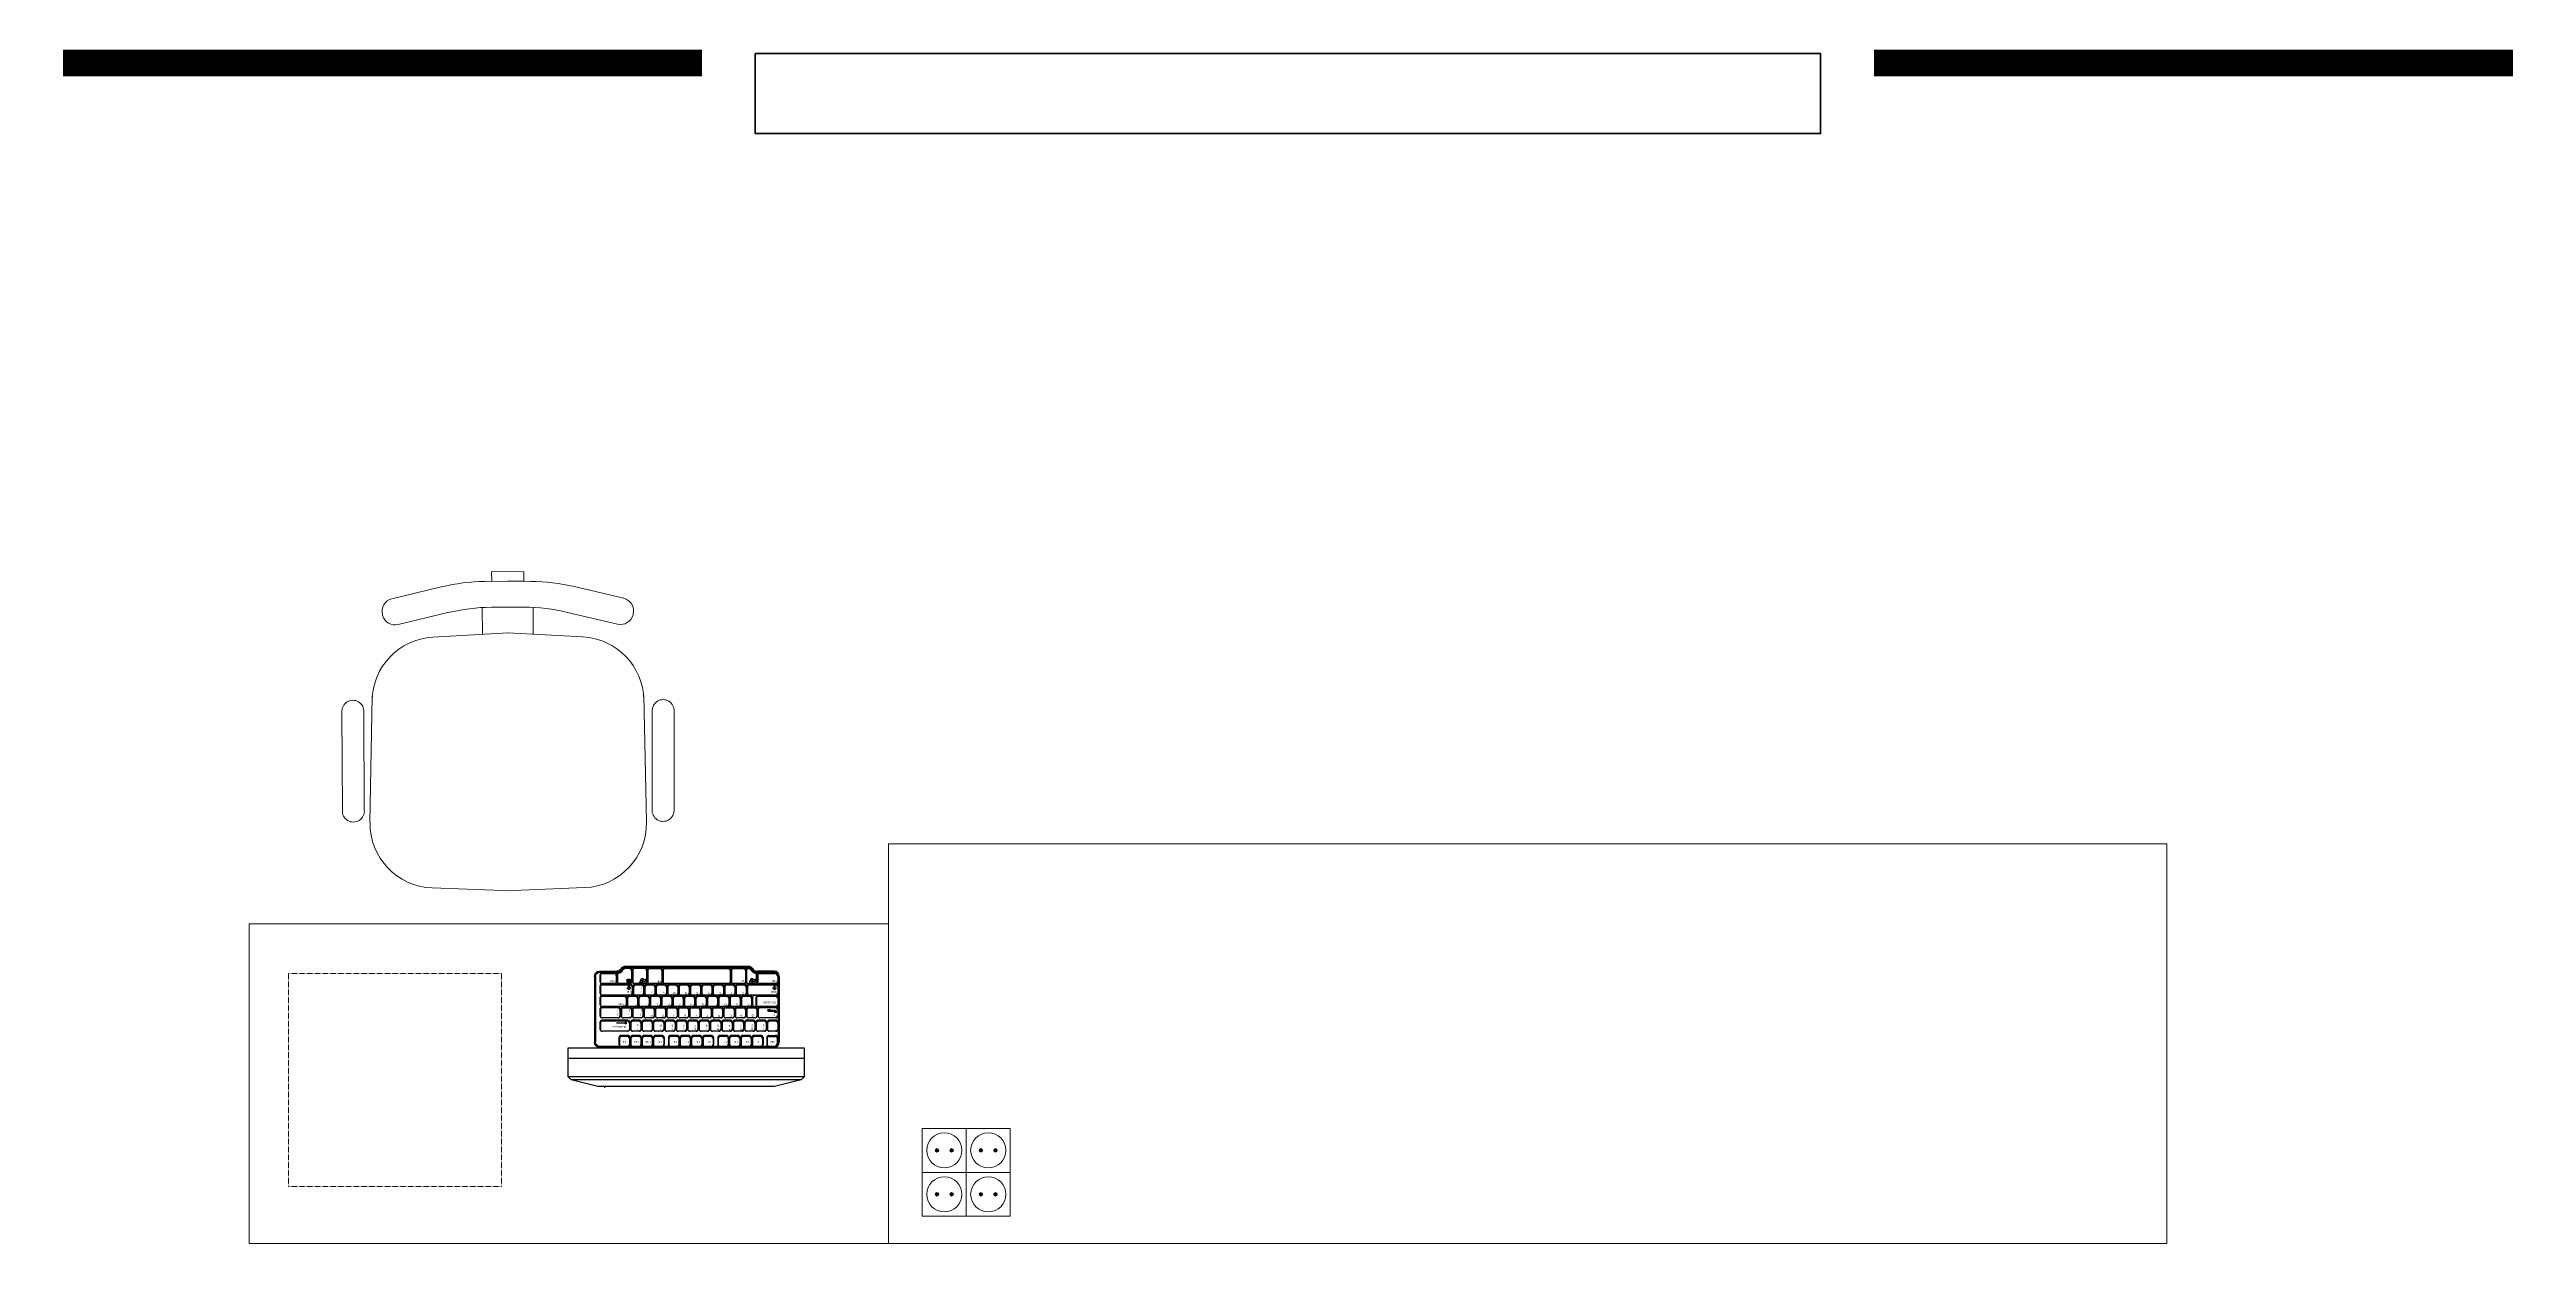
# Model space of a CAD drawing. Header units: millimetres. Extents: x -217756 to 263180, y 55413 to 130608.
# Drawn here: x -82821 to -78171, y 116136 to 118376 of the extents above; entities that cross this region are included whole.
import ezdxf

# ---------------------------------------------------------------- set-up
doc = ezdxf.new("R2010")
doc.units = ezdxf.units.MM
doc.set_wipeout_variables(frame=1)
doc.linetypes.add('HIDDEN', pattern=[6, 4, -2])
doc.layers.add('ТХ_корр_25.03.26', color=1, linetype='Continuous', lineweight=30, plot=False)
doc.layers.add('ТХ_мебель передв', color=250, linetype='Continuous', lineweight=13)
doc.layers.add('ТХ_обор_комп принт', color=30, linetype='Continuous', lineweight=13)
doc.styles.add('Arial 200', font='arial.ttf', dxfattribs={"height": 500})
doc.styles.add('SIMPLEX', font='simplex.shx', dxfattribs={"width": 0.85, "oblique": 7})

# ---------------------------------------------------------------- blocks, each defined once
blk = doc.blocks.new('KEY')
at = {"color": 0}
for p, q in [((-0.2, 0), (0.2, 0)), ((-0.34, -0.54), (-0.34, -0.14)), ((-0.31, -0.5), (-0.31, -0.11)), ((-0.2, -0.61), (0.2, -0.61)), ((-0.2, -0.68), (0.2, -0.68)), ((0.31, -0.5), (0.31, -0.11)), ((0.34, -0.54), (0.34, -0.14))]:
    blk.add_line(p, q, dxfattribs=at)
for centre, radius, start, end in [((0.2, -0.11), 0.109, 360, 90), ((0.2, -0.14), 0.141, 360, 90), ((-0.2, -0.14), 0.141, 90, 180), ((-0.2, -0.54), 0.141, 180, 270), ((-0.2, -0.11), 0.109, 90, 180), ((-0.2, -0.5), 0.109, 180, 270), ((0.2, -0.5), 0.109, 270, 360), ((0.2, -0.54), 0.141, 270, 360)]:
    blk.add_arc(centre, radius, start, end, dxfattribs=at)
blk = doc.blocks.new('A$C6368dfc4')
at = {"true_color": 0x000000}
h = blk.add_hatch(color=18, dxfattribs=at)
h.paths.add_polyline_path([(136765.5, -14029.4), (136762.4, -14027.7), (136765.5, -14027.7)])
h.paths.add_polyline_path([(136765.5, -14027.7), (136762.4, -14027.7), (136765.5, -14025.9)])
h = blk.add_hatch(color=18, dxfattribs=at)
h.paths.add_polyline_path([(136773.9, -14031.7), (136777, -14030), (136773.9, -14030)])
h.paths.add_polyline_path([(136773.9, -14030), (136777, -14030), (136773.9, -14028.2)])
h = blk.add_hatch(color=18, dxfattribs=at)
h.paths.add_polyline_path([(136493.8, -14053.3), (136496.9, -14051.6), (136493.8, -14051.6)])
h.paths.add_polyline_path([(136493.8, -14051.6), (136496.9, -14051.6), (136493.8, -14049.8)])
at = {"color": 18, "true_color": 0x000000}
for p, q in [((136725.1, -13945.4), (136494.1, -13945.4)), ((136725.1, -13947.3), (136494.1, -13947.3)), ((136502.1, -13947.6), (136494.1, -13947.6)), ((136502.1, -13949.5), (136494.1, -13949.5)), ((136530.6, -13947.6), (136511.4, -13947.6)), ((136530.6, -13949.5), (136511.4, -13949.5)), ((136559.2, -13947.7), (136539.9, -13947.7)), ((136559.2, -13949.6), (136539.9, -13949.6)), ((136687.6, -13947.7), (136568.7, -13947.7)), ((136687.6, -13949.6), (136568.7, -13949.6)), ((136716.1, -13947.7), (136696.8, -13947.7)), ((136716.1, -13949.6), (136696.8, -13949.6)), ((136725.1, -13947.6), (136725.1, -13947.6)), ((136725.1, -13949.5), (136725.1, -13949.5)), ((136436.3, -13964), (136436.3, -14087.8)), ((136438.2, -13964), (136438.2, -14087.8)), ((136445.8, -13954.4), (136477.9, -13954.4)), ((136445.8, -13956.3), (136477.9, -13956.3)), ((136446.3, -13961.4), (136446.3, -13973.5)), ((136446.3, -13982.8), (136446.3, -13994.9)), ((136447.3, -13962.4), (136447.3, -13974.4)), ((136447.3, -13983.8), (136447.3, -13995.8)), ((136473.6, -13957.1), (136450.6, -13957.1)), ((136473.6, -13959), (136450.6, -13959)), ((136473.6, -13977.7), (136450.6, -13977.7)), ((136503.5, -13978.5), (136450.6, -13978.5)), ((136503.5, -13980.4), (136450.6, -13980.4)), ((136476.9, -13962.4), (136476.9, -13974.4)), ((136477.9, -13961.4), (136477.9, -13973.5)), ((136478.5, -13958.4), (136478.5, -13973.5)), ((136479.4, -13960.1), (136479.4, -13974.4)), ((136502.1, -13977.7), (136482.8, -13977.7)), ((136496.9, -13971), (136496.5, -13971.3)), ((136497.4, -13972.3), (136496.5, -13971.3)), ((136496.5, -13972.6), (136497.4, -13972.3)), ((136498.7, -13973.6), (136496.5, -13972.6)), ((136496.9, -13971), (136497.7, -13972)), ((136497.2, -13985.6), (136500, -13985.9)), ((136500.9, -13989), (136497.2, -13985.6)), ((136497.7, -13972), (136498.1, -13971.3)), ((136497.9, -13976.2), (136497.9, -13969)), ((136497.9, -13969), (136503.4, -13969)), ((136503.4, -13972.8), (136497.9, -13972.8)), ((136503.4, -13974.5), (136497.9, -13974.5)), ((136503.4, -13976.2), (136497.9, -13976.2)), ((136498.1, -13971.3), (136498.7, -13973.6)), ((136502.5, -13970.2), (136498.7, -13970.2)), ((136502.5, -13971.9), (136498.7, -13971.9)), ((136502.5, -13973.6), (136498.7, -13973.6)), ((136502.5, -13975.3), (136498.7, -13975.3)), ((136501.7, -13982), (136500, -13982)), ((136500, -13985.9), (136500, -13982)), ((136504.6, -13985.6), (136500.9, -13989)), ((136501.7, -13982), (136501.7, -13985.9)), ((136501.7, -13985.9), (136504.6, -13985.6)), ((136503.4, -13969), (136503.4, -13976.2)), ((136505.4, -13952.9), (136505.4, -13974.4)), ((136506.4, -13951.9), (136506.4, -13973.5)), ((136506.8, -13983.8), (136506.8, -13995.8)), ((136507.1, -13951.9), (136507.1, -13973.5)), ((136507.8, -13982.8), (136507.8, -13994.9)), ((136508, -13952.9), (136508, -13974.4)), ((136530.6, -13977.7), (136511.4, -13977.7)), ((136521.4, -13975.6), (136523.9, -13969)), ((136525.8, -13975.6), (136528.2, -13969)), ((136532.5, -13969), (136530.1, -13975.6)), ((136534, -13952.9), (136534, -13974.4)), ((136534.9, -13951.9), (136534.9, -13973.5)), ((136535.6, -13951.9), (136535.6, -13973.5)), ((136536.6, -13952.9), (136536.6, -13974.4)), ((136559.2, -13977.7), (136539.9, -13977.7)), ((136562.5, -13952.9), (136562.5, -13974.4)), ((136563.5, -13951.9), (136563.5, -13973.5)), ((136564.4, -13952), (136564.4, -13973.5)), ((136565.4, -13952.9), (136565.4, -13974.4)), ((136687.6, -13977.7), (136568.7, -13977.7)), ((136690.9, -13952.9), (136690.9, -13974.4)), ((136691.9, -13952), (136691.9, -13973.5)), ((136692.6, -13951.9), (136692.6, -13973.5)), ((136693.5, -13952.9), (136693.5, -13974.4)), ((136716.1, -13977.7), (136696.8, -13977.7)), ((136719.4, -13952.9), (136719.4, -13974.4)), ((136720.4, -13951.9), (136720.4, -13973.5)), ((136720.8, -13951.9), (136720.8, -13973.5)), ((136721.7, -13952.9), (136721.7, -13974.4)), ((136722.6, -13982.8), (136722.6, -13994.9)), ((136723.6, -13983.8), (136723.6, -13995.8)), ((136725.1, -13977.7), (136736.5, -13977.7)), ((136776.7, -13978.5), (136726.9, -13978.5)), ((136776.7, -13980.4), (136726.9, -13980.4)), ((136727.3, -13975.6), (136729.7, -13969)), ((136731.6, -13975.6), (136734, -13969)), ((136738.4, -13969), (136735.9, -13975.6)), ((136739.8, -13960.1), (136739.8, -13974.4)), ((136740.7, -13958.4), (136740.7, -13973.5)), ((136773.4, -13954.4), (136741.4, -13954.4)), ((136773.4, -13956.3), (136741.4, -13956.3)), ((136741.7, -13961.4), (136741.7, -13973.5)), ((136742.6, -13962.4), (136742.6, -13974.4)), ((136773.4, -13957.1), (136746, -13957.1)), ((136774.4, -13959), (136746, -13959)), ((136776.7, -13977.7), (136746, -13977.7)), ((136774.1, -13989), (136770.4, -13985.6)), ((136770.4, -13985.6), (136773.3, -13985.9)), ((136773.3, -13985.9), (136773.3, -13982)), ((136775, -13982), (136773.3, -13982)), ((136777.8, -13985.6), (136774.1, -13989)), ((136775, -13982), (136775, -13985.9)), ((136775, -13985.9), (136777.8, -13985.6)), ((136780.1, -13964.7), (136780.1, -13974.4)), ((136780.1, -13983.8), (136780.1, -13995.8)), ((136781, -13964), (136781, -14087.8)), ((136781, -13964.7), (136781, -13973.5)), ((136781, -13982.8), (136781, -13994.9)), ((136782.9, -13964), (136782.9, -14087.8)), ((136446.3, -14004.2), (136446.3, -14016.3)), ((136446.3, -14025.6), (136446.3, -14037.7)), ((136447.3, -14005.2), (136447.3, -14017.2)), ((136447.3, -14026.6), (136447.3, -14038.6)), ((136503.5, -13999.1), (136450.6, -13999.1)), ((136492.4, -13999.9), (136450.6, -13999.9)), ((136492.4, -14001.8), (136450.6, -14001.8)), ((136492.4, -14020.6), (136450.6, -14020.6)), ((136480.7, -14021.3), (136450.6, -14021.3)), ((136480.7, -14023.2), (136450.6, -14023.2)), ((136480.7, -14042), (136450.6, -14042)), ((136484, -14026.6), (136484, -14038.6)), ((136485, -14025.6), (136485, -14037.7)), ((136495.7, -14005.2), (136495.7, -14017.2)), ((136496.7, -14004.2), (136496.7, -14016.3)), ((136776.7, -13999.1), (136726.9, -13999.1)), ((136733, -14004.2), (136733, -14016.3)), ((136776.7, -13999.9), (136737.3, -13999.9)), ((136776.7, -14020.6), (136737.3, -14020.6)), ((136739.2, -14004.2), (136739.2, -14016.3)), ((136740.2, -14005.2), (136740.2, -14017.2)), ((136742.6, -14025.6), (136742.6, -14037.7)), ((136776.7, -14001.8), (136743.5, -14001.8)), ((136743.5, -14026.6), (136743.5, -14038.6)), ((136776.7, -14021.3), (136746.9, -14021.3)), ((136776.7, -14023.2), (136746.9, -14023.2)), ((136776.7, -14042), (136746.9, -14042)), ((136762.4, -14029.7), (136762.4, -14025.8)), ((136762.4, -14027.7), (136765.5, -14025.9)), ((136762.4, -14027.7), (136776.2, -14027.7)), ((136765.5, -14029.4), (136762.4, -14027.7)), ((136776.9, -14030), (136762.9, -14030)), ((136765.5, -14025.9), (136765.5, -14029.4)), ((136777, -14030), (136773.9, -14028.2)), ((136773.9, -14028.2), (136773.9, -14031.7)), ((136773.9, -14031.7), (136777, -14030)), ((136777, -14027.9), (136777, -14032.2)), ((136780.1, -14005.2), (136780.1, -14017.2)), ((136780.1, -14026.6), (136780.1, -14038.6)), ((136781, -14004.2), (136781, -14016.3)), ((136781, -14025.6), (136781, -14037.7)), ((136446.3, -14050.6), (136446.3, -14062.6)), ((136447.3, -14051.5), (136447.3, -14063.6)), ((136498.5, -14046.3), (136450.6, -14046.3)), ((136498.5, -14048.2), (136450.6, -14048.2)), ((136498.5, -14066.9), (136450.6, -14066.9)), ((136496.9, -14051.6), (136477.5, -14051.6)), ((136496.9, -14051.6), (136493.8, -14049.8)), ((136493.8, -14049.8), (136493.8, -14053.3)), ((136493.8, -14053.3), (136496.9, -14051.6)), ((136501.9, -14051.5), (136501.9, -14063.6)), ((136502.8, -14050.6), (136502.8, -14062.6)), ((136759.6, -14079.1), (136759.6, -14091.2)), ((136760.5, -14080.1), (136760.5, -14092.1)), ((136763.8, -14074.8), (136775.9, -14074.8)), ((136763.8, -14076.7), (136775.9, -14076.7)), ((136779.2, -14080.1), (136779.2, -14089.7)), ((136780.2, -14079.1), (136780.2, -14088.8)), ((136386.8, -14152.3), (136386.8, -14098.2)), ((136386.8, -14098.2), (136829.8, -14098.2)), ((136829.8, -14118.1), (136386.8, -14118.1)), ((136773.4, -14095.5), (136445.8, -14095.5)), ((136763.8, -14095.5), (136773.5, -14095.5)), ((136829.8, -14098.2), (136829.8, -14152.3)), ((136829.8, -14152.3), (136386.8, -14152.3)), ((136392.5, -14158), (136386.8, -14152.3)), ((136824.1, -14158), (136392.5, -14158)), ((136442.4, -14170.8), (136392.5, -14158)), ((136774.2, -14170.8), (136442.4, -14170.8)), ((136824.1, -14158), (136774.2, -14170.8)), ((136829.8, -14152.3), (136824.1, -14158))]:
    blk.add_line(p, q, dxfattribs=at)
for points in [[(136773.4, -14097.4), (136445.8, -14097.4)], [(136455.6, -14170.8), (136454.8, -14173.5)]]:
    blk.add_lwpolyline(points, dxfattribs=at)
for centre, major_axis, ratio, start_param, end_param in [((136477.9, -13944.9), (6.74, 6.74), 1, 3.926991, 4.946946), ((136494.1, -13954.9), (6.74, -6.74), 1, 2.356194, 3.37615), ((136494.1, -13954.9), (5.39, -5.39), 1, 2.356194, 3.37615), ((136494.1, -13954.9), (5.14, -5.14), 1, 2.356194, 3.37615), ((136494.1, -13954.9), (3.79, -3.79), 1, 2.356194, 3.37615), ((136502.1, -13951.9), (3.03, 3.03), 1, -0.785398, 0.785398), ((136502.1, -13952.9), (2.36, 2.36), 1, -0.785398, 0.785398), ((136511.4, -13951.9), (3.03, 3.03), 1, 0.785398, 2.356194), ((136511.4, -13952.9), (2.36, 2.36), 1, 0.785398, 2.356194), ((136530.6, -13951.9), (3.03, -3.03), 1, 0.785398, 2.356194), ((136530.6, -13952.9), (2.36, 2.36), 1, -0.785398, 0.785398), ((136539.9, -13951.9), (3.03, 3.03), 1, 0.785398, 2.356194), ((136539.9, -13952.9), (2.36, -2.36), 1, 2.356194, 3.926991), ((136559.2, -13951.9), (3.03, -3.03), 1, 0.785398, 2.356194), ((136559.2, -13952.9), (2.36, -2.36), 1, 0.785398, 2.356194), ((136568.7, -13952), (3.03, 3.03), 1, 0.785398, 2.356194), ((136568.7, -13952.9), (2.36, -2.36), 1, 2.356194, 3.926991), ((136687.6, -13952), (3.03, -3.03), 1, 0.785398, 2.356194), ((136687.6, -13952.9), (2.36, 2.36), 1, -0.785398, 0.785398), ((136696.8, -13951.9), (3.03, 3.03), 1, 0.785398, 2.356194), ((136696.8, -13952.9), (2.36, -2.36), 1, 2.356194, 3.926991), ((136716.1, -13951.9), (3.03, -3.03), 1, 0.785398, 2.356194), ((136716.1, -13952.9), (2.36, -2.36), 1, 0.785398, 2.356194), ((136725.1, -13951.9), (3.03, 3.03), 1, 0.785398, 2.356194), ((136725.1, -13952.9), (2.36, -2.36), 1, 2.356194, 3.926991), ((136725.1, -13954.9), (6.74, 6.74), 1, -0.234557, 0.785398), ((136725.1, -13954.9), (5.39, -5.39), 1, 1.336239, 2.356194), ((136725.1, -13954.9), (5.14, 5.14), 1, -0.234557, 0.785398), ((136725.1, -13954.9), (3.79, 3.79), 1, -0.234557, 0.785398), ((136741.4, -13944.9), (6.74, 6.74), 1, 2.907036, 3.926991), ((136450.6, -13961.4), (3.03, -3.03), 1, 2.356194, 3.926991), ((136450.6, -13973.5), (3.03, 3.03), 1, 2.356194, 3.926991), ((136450.6, -13982.8), (3.03, -3.03), 1, 2.356194, 3.926991), ((136450.6, -13994.9), (3.03, 3.03), 1, 2.356194, 3.926991), ((136450.6, -13962.4), (2.36, -2.36), 1, 2.356194, 3.926991), ((136450.6, -13974.4), (2.36, 2.36), 1, 2.356194, 3.926991), ((136450.6, -13983.8), (2.36, -2.36), 1, 2.356194, 3.926991), ((136450.6, -13995.8), (2.36, 2.36), 1, 2.356194, 3.926991), ((136473.6, -13961.4), (3.03, -3.03), 1, 0.785398, 2.356194), ((136473.6, -13962.4), (2.36, -2.36), 1, 0.785398, 2.356194), ((136473.6, -13973.5), (3.03, 3.03), 1, 3.926991, 5.497787), ((136473.6, -13974.4), (2.36, 2.36), 1, 3.926991, 5.497787), ((136477.9, -13944.9), (8.08, -8.08), 1, 5.497787, 6.517742), ((136480.4, -13958.4), (1.35, 1.35), 1, 0.971859, 2.356194), ((136482.8, -13973.5), (3.03, -3.03), 1, 3.926991, 5.497787), ((136481.3, -13960.1), (1.35, 1.35), 1, 1.011126, 2.356194), ((136482.8, -13974.4), (2.36, -2.36), 1, 3.926991, 5.497787), ((136477.9, -13944.9), (8.33, -8.33), 1, 5.684248, 6.517742), ((136477.9, -13944.9), (9.68, 9.68), 1, 4.152719, 4.946946), ((136502.1, -13973.5), (3.03, -3.03), 1, 5.497787, 7.068583), ((136502.1, -13974.4), (2.36, -2.36), 1, 5.497787, 7.068583), ((136503.5, -13982.8), (3.03, -3.03), 1, 0.785398, 2.356194), ((136503.5, -13983.8), (2.36, 2.36), 1, -0.785398, 0.785398), ((136503.5, -13994.9), (3.03, 3.03), 1, 3.926991, 5.497787), ((136503.5, -13995.8), (2.36, -2.36), 1, 5.497787, 7.068583), ((136511.4, -13973.5), (3.03, -3.03), 1, 3.926991, 5.497787), ((136511.4, -13974.4), (2.36, -2.36), 1, 3.926991, 5.497787), ((136523.6, -13975.6), (2.17, 0), 0.316309, 0, 3.141593), ((136524.8, -13972.3), (2.17, 0), 0.316309, 0, 3.141593), ((136526, -13969), (2.17, 0), 0.316309, 0, 3.141593), ((136527.9, -13975.6), (2.17, 0), 0.316309, 3.141593, 6.283185), ((136529.2, -13972.3), (2.17, 0), 0.316309, 3.141593, 6.283185), ((136530.4, -13969), (2.17, 0), 0.316309, 3.141593, 6.283185), ((136530.6, -13973.5), (3.03, 3.03), 1, 3.926991, 5.497787), ((136530.6, -13974.4), (2.36, -2.36), 1, 5.497787, 7.068583), ((136539.9, -13973.5), (3.03, -3.03), 1, 3.926991, 5.497787), ((136539.9, -13974.4), (2.36, 2.36), 1, 2.356194, 3.926991), ((136559.2, -13973.5), (3.03, 3.03), 1, 3.926991, 5.497787), ((136559.2, -13974.4), (2.36, 2.36), 1, 3.926991, 5.497787), ((136568.7, -13973.5), (3.03, -3.03), 1, 3.926991, 5.497787), ((136568.7, -13974.4), (2.36, 2.36), 1, 2.356194, 3.926991), ((136687.6, -13973.5), (3.03, 3.03), 1, 3.926991, 5.497787), ((136687.6, -13974.4), (2.36, -2.36), 1, 5.497787, 7.068583), ((136696.8, -13973.5), (3.03, -3.03), 1, 3.926991, 5.497787), ((136696.8, -13974.4), (2.36, 2.36), 1, 2.356194, 3.926991), ((136716.1, -13973.5), (3.03, 3.03), 1, 3.926991, 5.497787), ((136716.1, -13974.4), (2.36, 2.36), 1, 3.926991, 5.497787), ((136725.1, -13973.5), (3.03, -3.03), 1, 3.926991, 5.497787), ((136725.1, -13974.4), (2.36, 2.36), 1, 2.356194, 3.926991), ((136726.9, -13982.8), (3.03, 3.03), 1, 0.785398, 2.356194), ((136726.9, -13994.9), (3.03, -3.03), 1, 3.926991, 5.497787), ((136726.9, -13983.8), (2.36, -2.36), 1, 2.356194, 3.926991), ((136726.9, -13995.8), (2.36, 2.36), 1, 2.356194, 3.926991), ((136729.4, -13975.6), (2.17, 0), 0.316309, 0, 3.141593), ((136730.6, -13972.3), (2.17, 0), 0.316309, 0, 3.141593), ((136741.4, -13944.9), (9.68, -9.68), 1, 4.477832, 5.272059), ((136731.8, -13969), (2.17, 0), 0.316309, 0, 3.141593), ((136741.4, -13944.9), (8.33, 8.33), 1, 2.907036, 3.74053), ((136741.4, -13944.9), (8.08, 8.08), 1, 2.907036, 3.926991), ((136733.8, -13975.6), (2.17, 0), 0.316309, 3.141593, 6.283185), ((136735, -13972.3), (2.17, 0), 0.316309, 3.141593, 6.283185), ((136736.2, -13969), (2.17, 0), 0.316309, 3.141593, 6.283185), ((136736.5, -13973.5), (3.03, 3.03), 1, 3.926991, 5.497787), ((136736.5, -13974.4), (2.36, 2.36), 1, 3.926991, 5.497787), ((136737.9, -13960.1), (1.35, -1.35), 1, 0.785398, 2.130466), ((136738.8, -13958.4), (1.35, -1.35), 1, 0.785398, 2.169734), ((136746, -13961.4), (3.03, 3.03), 1, 0.785398, 2.356194), ((136746, -13973.5), (3.03, -3.03), 1, 3.926991, 5.497787), ((136746, -13962.4), (2.36, -2.36), 1, 2.356194, 3.926991), ((136746, -13974.4), (2.36, 2.36), 1, 2.356194, 3.926991), ((136773.4, -13964), (6.74, -6.74), 1, 0.785398, 2.356194), ((136773.4, -13964), (5.39, -5.39), 1, 0.785398, 2.356194), ((136773.4, -13964.7), (5.39, -5.39), 1, 0.785398, 2.356194), ((136774.4, -13964.7), (4.04, -4.04), 1, 0.785398, 2.356194), ((136776.7, -13973.5), (3.03, 3.03), 1, 3.926991, 5.497787), ((136776.7, -13974.4), (2.36, 2.36), 1, 3.926991, 5.497787), ((136776.7, -13982.8), (3.03, -3.03), 1, 0.785398, 2.356194), ((136776.7, -13983.8), (2.36, -2.36), 1, 0.785398, 2.356194), ((136776.7, -13994.9), (3.03, 3.03), 1, 3.926991, 5.497787), ((136776.7, -13995.8), (2.36, 2.36), 1, 3.926991, 5.497787), ((136450.6, -14004.2), (3.03, -3.03), 1, 2.356194, 3.926991), ((136450.6, -14016.3), (3.03, 3.03), 1, 2.356194, 3.926991), ((136450.6, -14025.6), (3.03, -3.03), 1, 2.356194, 3.926991), ((136450.6, -14037.7), (3.03, 3.03), 1, 2.356194, 3.926991), ((136450.6, -14005.2), (2.36, -2.36), 1, 2.356194, 3.926991), ((136450.6, -14017.2), (2.36, 2.36), 1, 2.356194, 3.926991), ((136450.6, -14026.6), (2.36, -2.36), 1, 2.356194, 3.926991), ((136450.6, -14038.6), (2.36, 2.36), 1, 2.356194, 3.926991), ((136480.7, -14025.6), (3.03, 3.03), 1, -0.785398, 0.785398), ((136480.7, -14026.6), (2.36, 2.36), 1, -0.785398, 0.785398), ((136480.7, -14037.7), (3.03, -3.03), 1, 5.497787, 7.068583), ((136480.7, -14038.6), (2.36, -2.36), 1, 5.497787, 7.068583), ((136492.4, -14004.2), (3.03, 3.03), 1, -0.785398, 0.785398), ((136492.4, -14005.2), (2.36, 2.36), 1, -0.785398, 0.785398), ((136492.4, -14016.3), (3.03, -3.03), 1, 5.497787, 7.068583), ((136492.4, -14017.2), (2.36, -2.36), 1, 5.497787, 7.068583), ((136737.3, -14004.2), (3.03, 3.03), 1, 0.785398, 2.356194), ((136737.3, -14016.3), (3.03, -3.03), 1, 3.926991, 5.497787), ((136743.5, -14004.2), (3.03, 3.03), 1, 0.785398, 2.356194), ((136743.5, -14016.3), (3.03, -3.03), 1, 3.926991, 5.497787), ((136743.5, -14005.2), (2.36, -2.36), 1, 2.356194, 3.926991), ((136743.5, -14017.2), (2.36, 2.36), 1, 2.356194, 3.926991), ((136746.9, -14025.6), (3.03, 3.03), 1, 0.785398, 2.356194), ((136746.9, -14037.7), (3.03, -3.03), 1, 3.926991, 5.497787), ((136746.9, -14026.6), (2.36, 2.36), 1, 0.785398, 2.356194), ((136746.9, -14038.6), (2.36, -2.36), 1, 3.926991, 5.497787), ((136776.7, -14004.2), (3.03, -3.03), 1, 0.785398, 2.356194), ((136776.7, -14005.2), (2.36, -2.36), 1, 0.785398, 2.356194), ((136776.7, -14016.3), (3.03, 3.03), 1, 3.926991, 5.497787), ((136776.7, -14017.2), (2.36, 2.36), 1, 3.926991, 5.497787), ((136776.7, -14025.6), (3.03, -3.03), 1, 0.785398, 2.356194), ((136776.7, -14026.6), (2.36, -2.36), 1, 0.785398, 2.356194), ((136776.7, -14037.7), (3.03, 3.03), 1, 3.926991, 5.497787), ((136776.7, -14038.6), (2.36, 2.36), 1, 3.926991, 5.497787), ((136450.6, -14050.6), (3.03, -3.03), 1, 2.356194, 3.926991), ((136450.6, -14062.6), (3.03, 3.03), 1, 2.356194, 3.926991), ((136450.6, -14051.5), (2.36, -2.36), 1, 2.356194, 3.926991), ((136450.6, -14063.6), (2.36, 2.36), 1, 2.356194, 3.926991), ((136498.5, -14050.6), (3.03, -3.03), 1, 0.785398, 2.356194), ((136498.5, -14051.5), (2.36, 2.36), 1, -0.785398, 0.785398), ((136498.5, -14062.6), (3.03, 3.03), 1, 3.926991, 5.497787), ((136498.5, -14063.6), (2.36, -2.36), 1, 5.497787, 7.068583), ((136763.8, -14079.1), (3.03, 3.03), 1, 0.785398, 2.356194), ((136763.8, -14080.1), (2.36, 2.36), 1, 0.785398, 2.356194), ((136773.4, -14087.8), (6.74, 6.74), 1, 3.926991, 5.497787), ((136773.4, -14087.8), (5.39, 5.39), 1, 3.926991, 5.497787), ((136773.5, -14088.8), (4.72, -4.72), 1, 5.497787, 7.068583), ((136775.9, -14079.1), (3.03, -3.03), 1, 0.785398, 2.356194), ((136775.9, -14080.1), (2.36, 2.36), 1, -0.785398, 0.785398), ((136763.8, -14091.2), (3.03, -3.03), 1, 3.926991, 5.497787), ((136763.8, -14092.1), (2.36, -2.36), 1, 3.926991, 5.497787), ((136773.5, -14089.7), (4.04, 4.04), 1, 3.926991, 5.497787)]:
    blk.add_ellipse(centre, major_axis=major_axis, ratio=ratio, start_param=start_param, end_param=end_param, dxfattribs=at)
at = {"color": 18, "true_color": 0x000000, "extrusion": (0, 0, -1)}
for centre, major_axis, start_param, end_param in [((136477.9, -13944.9), (-6.74, 6.74), 2.907036, 3.926991), ((136494.1, -13954.9), (-6.74, 6.74), -0.234557, 0.785398), ((136494.1, -13954.9), (-5.39, -5.39), 1.336239, 2.356194), ((136445.8, -13964), (-6.74, -6.74), 0.785398, 2.356194), ((136445.8, -13964), (-5.39, -5.39), 0.785398, 2.356194), ((136477.9, -13944.9), (-8.08, 8.08), 2.907036, 3.926991), ((136445.8, -14087.8), (-6.74, 6.74), 3.926991, 5.497787), ((136445.8, -14087.8), (-5.39, 5.39), 3.926991, 5.497787)]:
    blk.add_ellipse(centre, major_axis=major_axis, ratio=1, start_param=start_param, end_param=end_param, dxfattribs=at)
at = {"color": 18, "true_color": 0x000000}
for points in [[(136762.4, -14027.7), (136762.4, -14027.7), (136762.4, -14027.7)], [(136776.9, -14029.9), (136777, -14030), (136776.9, -14030)]]:
    blk.add_solid(points, dxfattribs=at)
at = {"color": 18, "true_color": 0x000000, "xscale": 30.48000000044703, "yscale": 30.48000000044703, "zscale": 60.96, "rotation": 180}
for p in [(136518.9, -13999.1), (136540.3, -13999.1), (136561.7, -13999.1), (136583.1, -13999.1), (136604.5, -13999.1), (136625.9, -13999.1), (136647.3, -13999.1), (136668.7, -13999.1), (136690.1, -13999.1), (136711.5, -13999.1), (136496.1, -14042), (136507.8, -14020.6), (136517.5, -14042), (136529.2, -14020.6), (136538.9, -14042), (136550.6, -14020.6), (136560.3, -14042), (136572, -14020.6), (136581.7, -14042), (136593.4, -14020.6), (136603.1, -14042), (136614.8, -14020.6), (136624.5, -14042), (136636.2, -14020.6), (136645.9, -14042), (136657.6, -14020.6), (136667.3, -14042), (136679, -14020.6), (136688.7, -14042), (136700.4, -14020.6), (136710.1, -14042), (136721.8, -14020.6), (136731.5, -14042), (136492.5, -14095.5), (136513.9, -14066.9), (136513.9, -14095.5), (136535.3, -14066.9), (136535.3, -14095.5), (136556.7, -14066.9), (136556.7, -14095.5), (136578.1, -14066.9), (136585.2, -14095.5), (136599.5, -14066.9), (136606.6, -14095.5), (136620.9, -14066.9), (136628, -14095.5), (136642.3, -14066.9), (136649.4, -14095.5), (136663.7, -14066.9), (136678, -14095.5), (136685.1, -14066.9), (136699.4, -14095.5), (136706.5, -14066.9), (136720.8, -14095.5), (136727.9, -14066.9), (136742.2, -14095.5), (136749.3, -14066.9), (136770.7, -14066.9)]:
    blk.add_blockref('KEY', p, dxfattribs=at)
at = {"color": 18, "true_color": 0x000000}
for s, height, style, p in [('Ctrl', 3.81, 'Arial 200', (136474.7, -13971.1)), ('Shift', 3.81, 'Arial 200', (136506.4, -13991.2)), ('?', 3.81, 'Arial 200', (136525.4, -13991)), ('/', 3.81, 'Arial 200', (136524.9, -13984.3)), ('>', 3.81, 'Arial 200', (136546.1, -13992.2)), ('.', 3.81, 'Arial 200', (136545.2, -13984.3)), ('Alt', 3.81, 'Arial 200', (136561.1, -13972.2)), ('<', 3.81, 'Arial 200', (136567.5, -13992.2)), (',', 3.81, 'Arial 200', (136566.2, -13984.3)), ('M', 3.81, 'Arial 200', (136588.3, -13993.9)), ('N', 3.81, 'Arial 200', (136609.7, -13993.9)), ('B', 3.81, 'Arial 200', (136631.1, -13993.9)), ('V', 3.81, 'Arial 200', (136652.5, -13993.9)), ('C', 3.81, 'Arial 200', (136673.9, -13993.9)), ('X', 3.81, 'Arial 200', (136695.3, -13993.9)), ('Alt', 3.81, 'Arial 200', (136717.3, -13971.1)), ('Z', 3.81, 'Arial 200', (136716.7, -13993.9)), ('Shift', 3.81, 'Arial 200', (136778.1, -13991.2)), ('Ctrl', 3.81, 'Arial 200', (136778.1, -13971.1)), ('|', 3.81, 'Arial 200', (136479.4, -14034.7)), ('\\', 3.81, 'Arial 200', (136480.1, -14026.6)), ('Enter', 3.81, 'Arial 200', (136492.9, -14014.4)), ('}', 3.81, 'Arial 200', (136501.9, -14035)), (']', 3.81, 'Arial 200', (136502.9, -14027.1)), ('"', 3.81, 'Arial 200', (136513.6, -14014)), ("'", 3.81, 'Arial 200', (136512.8, -14003)), ('{', 3.81, 'Arial 200', (136523.3, -14035)), ('[', 3.81, 'Arial 200', (136524.3, -14027.1)), (';', 3.81, 'Arial 200', (136534.9, -14005.5)), (':', 3.81, 'Arial 200', (136535, -14014.1)), ('P', 3.81, 'Arial 200', (136545.1, -14035.9)), ('L', 3.81, 'Arial 200', (136555.8, -14015.3)), ('O', 3.81, 'Arial 200', (136566.5, -14035.9)), ('K', 3.81, 'Arial 200', (136577.2, -14015.3)), ('I', 3.81, 'Arial 200', (136585.9, -14035.9)), ('J', 3.81, 'Arial 200', (136598.6, -14015.3)), ('U', 3.81, 'Arial 200', (136608.5, -14035.9)), ('H', 3.81, 'Arial 200', (136620, -14015.3)), ('Y', 3.81, 'Arial 200', (136629.6, -14035.9)), ('G', 3.81, 'Arial 200', (136641.4, -14015.3)), ('T', 3.81, 'Arial 200', (136649.8, -14035.9)), ('F', 2.38, 'SIMPLEX', (136662.8, -14015.3)), ('R', 3.81, 'Arial 200', (136672.1, -14035.9)), ('D', 3.81, 'Arial 200', (136684.2, -14015.3)), ('E', 3.81, 'Arial 200', (136693.5, -14035.9)), ('S', 3.81, 'Arial 200', (136705.6, -14015.3)), ('W', 3.81, 'Arial 200', (136714, -14035.9)), ('A', 3.81, 'Arial 200', (136727, -14015.3)), ('Q', 3.81, 'Arial 200', (136735.4, -14035.9)), ('CapsLock', 3.81, 'Arial 200', (136776.8, -14011.5)), ('Tab', 3.81, 'Arial 200', (136778.7, -14035.7)), ('Backspace', 3.81, 'Arial 200', (136494.7, -14056.9)), ('F12', 3.81, 'Arial 200', (136498.5, -14085.4)), ('F11', 3.81, 'Arial 200', (136519.9, -14085.4)), ('+', 3.81, 'Arial 200', (136518.9, -14061.1)), ('=', 3.81, 'Arial 200', (136519.1, -14053.7)), ('F10', 3.81, 'Arial 200', (136541.3, -14085.4)), ('_', 3.81, 'Arial 200', (136541.1, -14063.7)), ('-', 3.81, 'Arial 200', (136540.7, -14053.6)), ('F9', 3.81, 'Arial 200', (136562.7, -14085.4)), ('0', 3.81, 'Arial 200', (136562.6, -14054.6)), (')', 3.81, 'Arial 200', (136561.3, -14061.9)), ('(', 3.81, 'Arial 200', (136582.7, -14061.9)), ('9', 3.81, 'Arial 200', (136584, -14054.6)), ('F8', 3.81, 'Arial 200', (136591.3, -14085.4)), ('8', 3.81, 'Arial 200', (136605.4, -14054.6)), ('*', 3.81, 'Arial 200', (136604.9, -14059.8)), ('F7', 3.81, 'Arial 200', (136612.7, -14085.4)), ('&', 3.81, 'Arial 200', (136627.1, -14060.8)), ('7', 3.81, 'Arial 200', (136626.8, -14054.6)), ('F6', 3.81, 'Arial 200', (136634.1, -14085.4)), ('^ ', 3.81, 'Arial 200', (136647.6, -14060.1)), ('6', 3.81, 'Arial 200', (136648.2, -14054.6)), ('F5', 3.81, 'Arial 200', (136655.5, -14085.4)), ('%', 3.81, 'Arial 200', (136669.9, -14060.8)), ('5', 3.81, 'Arial 200', (136669.6, -14054.6)), ('F4', 3.81, 'Arial 200', (136684, -14085.4)), ('4', 3.81, 'Arial 200', (136691, -14054.6)), ('$', 3.81, 'Arial 200', (136691.3, -14061.8)), ('F3', 3.81, 'Arial 200', (136705.4, -14085.4)), ('3', 3.81, 'Arial 200', (136712.4, -14054.6)), ('#', 3.81, 'Arial 200', (136712.7, -14061.8)), ('F2', 3.81, 'Arial 200', (136726.8, -14085.4)), ('@', 3.81, 'Arial 200', (136734.1, -14060.8)), ('2', 3.81, 'Arial 200', (136733.8, -14054.6)), ('F1', 3.81, 'Arial 200', (136748.2, -14085.4)), ('1', 3.81, 'Arial 200', (136755.2, -14054.6)), ('!', 3.81, 'Arial 200', (136754.3, -14061)), ('Esc', 3.81, 'Arial 200', (136775.1, -14085.4)), ('~', 3.81, 'Arial 200', (136777.4, -14061)), ('`', 3.81, 'Arial 200', (136776.6, -14049.9))]:
    blk.add_text(s, height=height, rotation=180, dxfattribs=dict(at, style=style)).set_placement(p)
blk = doc.blocks.new('стол с тумбой 1200х600')
blk.add_lwpolyline([(-19012.2, 19801.1), (-19012.2, 21001.1), (-19612.2, 21001.1), (-19612.2, 19801.1)], close=True)
at = {"linetype": 'HIDDEN', "ltscale": 0.1}
blk.add_lwpolyline([(-19505.4, 19874.7), (-19105.4, 19874.7), (-19105.4, 20274.7), (-19505.4, 20274.7)], close=True, dxfattribs=at)
blk = doc.blocks.new('М-60')
at = {"extrusion": (-6.19742e-05, 0.000470712, 1)}
for p, q in [((7035415.4, 1186627.5, -0.2), (7035231.8, 1186626.6, -0.2)), ((7035049.2, 1186548.9, -0.1), (7035050.6, 1186548.5, -0.1)), ((7035202.1, 1186569.5, -0.1), (7035439, 1186576.2, -0.1)), ((7035232, 1186585.7, -0.1), (7035415.6, 1186586.5, -0.1)), ((7034998.3, 1186437.9, -0.1), (7035019.7, 1186530.9, -0.1)), ((7035068.3, 1186519.6, -0.1), (7035046.7, 1186425.8, -0.1)), ((7035085.8, 1186312.9, 0), (7035092.5, 1186454.7, -0.1)), ((7035563.1, 1186460.5, -0.1), (7035569.8, 1186312.9, 0)), ((7034989, 1186312.9, 0), (7034989, 1186356.2, -0.1)), ((7035037.8, 1186361.3, -0.1), (7035088.1, 1186361.3, -0.1)), ((7034971.3, 1186282.6, 0), (7034970.4, 1186343.1, -0.1)), ((7034989, 1186343.1, -0.1), (7034970.8, 1186343.1, -0.1)), ((7034970.8, 1186343.1, -0.1), (7034970.8, 1186282.6, 0)), ((7034989, 1186312.9, 0), (7034989, 1186343.1, -0.1)), ((7034989, 1186313.2, 0), (7034989.4, 1186282.9, 0)), ((7034989, 1186313.2, 0), (7034989.6, 1186269.8, 0)), ((7035037.4, 1186344.1, 0), (7035037.4, 1186312.9, 0)), ((7035037.8, 1186282.6, 0), (7035037.4, 1186313.9, 0)), ((7035085.7, 1186314.6, 0), (7035094.7, 1186172.9, 0)), ((7035565.2, 1186174.3, 0.1), (7035569.7, 1186322, 0)), ((7034989.4, 1186282.9, 0), (7034971.3, 1186282.6, 0)), ((7035038.5, 1186265.5, 0), (7035088.8, 1186266.3, 0)), ((7035000.2, 1186188.3, 0), (7035023, 1186095.7, 0.1)), ((7035071.5, 1186107.6, 0.1), (7035048.4, 1186201.2, 0)), ((7035052.8, 1186078.1, 0.1), (7035054.2, 1186078.5, 0.1)), ((7035206, 1186059.9, 0.1), (7035442.9, 1186056.7, 0.1)), ((7035236.1, 1186044.1, 0.1), (7035419.7, 1186046, 0.1)), ((7035420.2, 1186005.1, 0.1), (7035236.6, 1186003.1, 0.1))]:
    blk.add_line(p, q, dxfattribs=at)
for centre, start, end in [((7035230, 1186606.2, 122.4), 84.9987, 275.5247), ((7035417.4, 1186607.1, 122.4), 264.9987, 95.5247), ((7035234.4, 1186023.7, 122.4), 85.3479, 275.874), ((7035421.8, 1186025.7, 122.4), 265.3479, 95.874)]:
    blk.add_arc(centre, 20.6, start, end, dxfattribs=at)
at = {"extrusion": (6.19742e-05, -0.000470712, -1)}
for centre, major_axis, start_param, end_param in [((7035043.3, 1186525.4, -0.1), (15.6, 18.5, 0), 4.240369, 5.829345), ((7035044.7, 1186525.1, -0.1), (15.6, 18.5, 0), -0.45384, 1.098777), ((7035213.4, 1186449, -0.1), (77.8, 92.6, 0), 4.061153, 5.558057), ((7035442.2, 1186455, -0.1), (77.8, 92.6, 0), -0.725128, 0.826554), ((7035352, 1186356.2, 0), (-277.9, 233.5, -0.1), 5.584367, 5.811166), ((7035400.4, 1186344.1, 0), (233.5, 277.9, -0.1), 4.01357, 4.240369)]:
    blk.add_ellipse(centre, major_axis=major_axis, ratio=1, start_param=start_param, end_param=end_param, dxfattribs=at)
at = {"extrusion": (-6.19742e-05, 0.000470712, 1)}
for centre, major_axis, start_param, end_param in [((7035352.6, 1186275.3, 0), (-274.3, -237.7, 0.1), 5.584367, 5.811166), ((7035400.8, 1186288.2, 0), (237.7, -274.3, 0.1), 4.01357, 4.240369), ((7035215.4, 1186180.5, 0), (79.2, -91.4, 0), 4.061153, 5.558057), ((7035444.3, 1186178, 0.1), (79.2, -91.4, 0), -0.725128, 0.826554), ((7035046.5, 1186101.5, 0.1), (15.8, -18.3, 0), 4.240369, 5.829345), ((7035048, 1186101.8, 0.1), (15.8, -18.3, 0), -0.45384, 1.098777)]:
    blk.add_ellipse(centre, major_axis=major_axis, ratio=1, start_param=start_param, end_param=end_param, dxfattribs=at)
blk = doc.blocks.new('стол 2400х750 4ЭР')
at = {"color": 0}
blk.add_lwpolyline([(-102158.7, -151617.2), (-102158.7, -149217.2), (-102908.7, -149217.2), (-102908.7, -151617.2)], close=True, dxfattribs=at)
at = {"color": 1}
blk.add_wipeout([(-102374.6, -149363.2), (-102374.6, -149445.7), (-102292.1, -149445.7), (-102292.1, -149363.2)], dxfattribs=at)
h = blk.add_hatch(color=1)
h.dxf.hatch_style = 1
h.paths.add_polyline_path([(-102333.4, -149394, -1), (-102333.4, -149387.4, -1)])
h.paths.add_polyline_path([(-102333.4, -149421.5, -1), (-102333.4, -149414.9, -1)])
blk.add_lwpolyline([(-102292.1, -149445.7), (-102292.1, -149363.2), (-102374.6, -149363.2), (-102374.6, -149445.7), (-102292.1, -149445.7)], dxfattribs=at)
for centre, radius in [((-102333.4, -149404.5), 33), ((-102333.4, -149390.7), 3.3), ((-102333.4, -149418.2), 3.3)]:
    blk.add_circle(centre, radius, dxfattribs=at)
blk.add_wipeout([(-102374.6, -149280.7), (-102374.6, -149363.2), (-102292.1, -149363.2), (-102292.1, -149280.7)], dxfattribs=at)
h = blk.add_hatch(color=1)
h.dxf.hatch_style = 1
h.paths.add_polyline_path([(-102333.4, -149311.5, -1), (-102333.4, -149304.9, -1)])
h.paths.add_polyline_path([(-102333.4, -149339, -1), (-102333.4, -149332.4, -1)])
blk.add_lwpolyline([(-102292.1, -149363.2), (-102292.1, -149280.7), (-102374.6, -149280.7), (-102374.6, -149363.2), (-102292.1, -149363.2)], dxfattribs=at)
for centre, radius in [((-102333.4, -149322), 33), ((-102333.4, -149308.2), 3.3), ((-102333.4, -149335.7), 3.3)]:
    blk.add_circle(centre, radius, dxfattribs=at)
blk.add_wipeout([(-102292.1, -149363.2), (-102292.1, -149445.7), (-102209.6, -149445.7), (-102209.6, -149363.2)], dxfattribs=at)
h = blk.add_hatch(color=1)
h.dxf.hatch_style = 1
h.paths.add_polyline_path([(-102250.9, -149394, -1), (-102250.9, -149387.4, -1)])
h.paths.add_polyline_path([(-102250.9, -149421.5, -1), (-102250.9, -149414.9, -1)])
blk.add_lwpolyline([(-102209.6, -149445.7), (-102209.6, -149363.2), (-102292.1, -149363.2), (-102292.1, -149445.7), (-102209.6, -149445.7)], dxfattribs=at)
for centre, radius in [((-102250.9, -149404.5), 33), ((-102250.9, -149390.7), 3.3), ((-102250.9, -149418.2), 3.3)]:
    blk.add_circle(centre, radius, dxfattribs=at)
blk.add_wipeout([(-102292.1, -149280.7), (-102292.1, -149363.2), (-102209.6, -149363.2), (-102209.6, -149280.7)], dxfattribs=at)
h = blk.add_hatch(color=1)
h.dxf.hatch_style = 1
h.paths.add_polyline_path([(-102250.9, -149311.5, -1), (-102250.9, -149304.9, -1)])
h.paths.add_polyline_path([(-102250.9, -149339, -1), (-102250.9, -149332.4, -1)])
blk.add_lwpolyline([(-102209.6, -149363.2), (-102209.6, -149280.7), (-102292.1, -149280.7), (-102292.1, -149363.2), (-102209.6, -149363.2)], dxfattribs=at)
for centre, radius in [((-102250.9, -149322), 33), ((-102250.9, -149308.2), 3.3), ((-102250.9, -149335.7), 3.3)]:
    blk.add_circle(centre, radius, dxfattribs=at)

msp = doc.modelspace()

# ---------------------------------------------------------------- linework, layer by layer
at = {"layer": 'ТХ_мебель передв', "const_width": 50}
for points in [[(-81595.8, 118350.7), (-82795.8, 118350.7)], [(-78195.8, 118350.7), (-79395.8, 118350.7)]]:
    msp.add_lwpolyline(points, dxfattribs=at)
at = {"layer": 'ТХ_обор_комп принт', "color": 18, "lineweight": 35, "true_color": 0x000000}
msp.add_lwpolyline([(-81495.8, 118368.1), (-79495.8, 118368.1), (-79495.8, 118218.1), (-81495.8, 118218.1)], close=True, dxfattribs=at)

# ---------------------------------------------------------------- block references
at = {"layer": 'ТХ_корр_25.03.26', "color": 18, "ltscale": 100, "true_color": 0x000000}
msp.add_blockref('A$C6368dfc4', (-218233.9, 130600.7), dxfattribs=at)
at = {"layer": 'ТХ_мебель передв', "xscale": -1}
for name, p, rotation in [('М-60', (1035853.5, 7163575.6, 0), 90.5574347994039), ('стол с тумбой 1200х600', (-102246.9, 135747.7), 270), ('стол с тумбой 1200х600', (-102246.9, 135747.7), 270)]:
    msp.add_blockref(name, p, dxfattribs=dict(at, rotation=rotation))

# ---------------------------------------------------------------- next in the draw order: block references
at = {"layer": 'ТХ_мебель передв', "xscale": -1, "rotation": 90}
msp.add_blockref('стол 2400х750 4ЭР', (-230463, 13976.8), dxfattribs=at)

doc.saveas('drawing.dxf')
